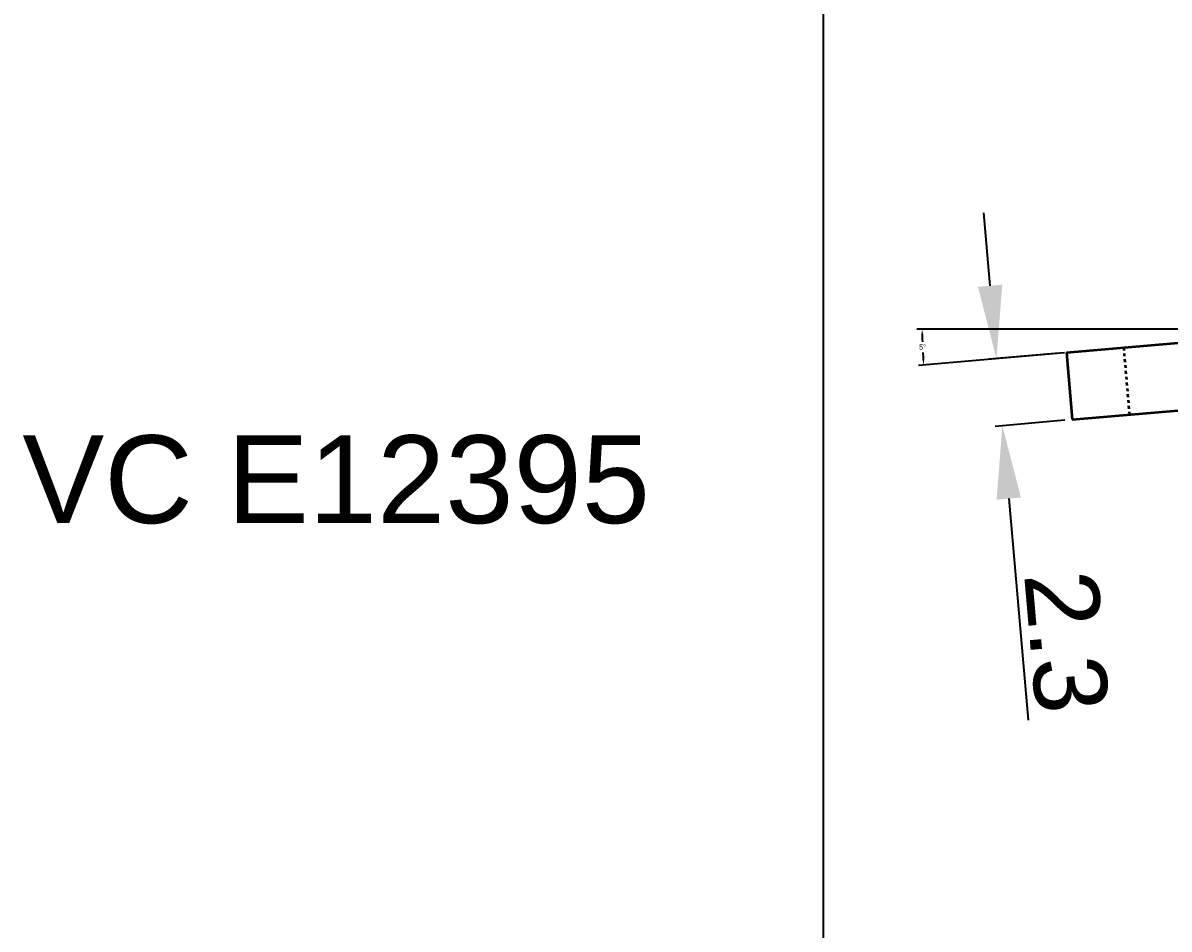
# Model space of a CAD drawing. Header units: millimetres. Extents: x 7018 to 13530, y 4187 to 5692.
# Drawn here: x 7058.38 to 7097.52, y 5137.25 to 5168.21 of the extents above; entities that cross this region are included whole.
import ezdxf

# ---------------------------------------------------------------- set-up
doc = ezdxf.new("R2010")
doc.units = ezdxf.units.MM
doc.linetypes.add('HIDDEN2', pattern=[0.1875, 0.125, -0.0625])
doc.layers.add('Dimension', color=3, linetype='Continuous')
doc.layers.add('标注', color=3, linetype='Continuous', lineweight=9)
doc.layers.add('虚线', color=1, linetype='HIDDEN2', lineweight=9)
doc.styles.get("Standard").update_dxf_attribs({"font": 'arial.ttf'})
doc.dimstyles.get("Standard").update_dxf_attribs({"dimtxt": 0.18, "dimasz": 0.18, "dimexe": 0.18, "dimexo": 0.0625, "dimgap": 0.09, "dimtad": 0, "dimtih": 1, "dimtoh": 1, "dimdec": 4, "dimzin": 0, "dimdsep": 46, "dimtxsty": 'Standard', "dimcen": 0.09, "dimadec": 0, "dimazin": 0, "dimtfac": 1, "dimtdec": 4, "dimtofl": 0, "dimtmove": 0, "dimatfit": 3, "dimfxl": 1, "dimtolj": 1, "dimtzin": 0, "dimarcsym": 0})
doc.dimstyles.new('Standard$0', dxfattribs={"dimtxt": 2.3, "dimasz": 2, "dimexe": 1, "dimexo": 1, "dimgap": 1, "dimtad": 1, "dimdec": 1, "dimzin": 0, "dimdsep": 46, "dimtxsty": 'Standard', "dimcen": 0, "dimclrd": 4, "dimclre": 4, "dimclrt": 4, "dimadec": 1, "dimazin": 0, "dimtfac": 1, "dimtdec": 1, "dimtofl": 0, "dimtmove": 0, "dimatfit": 0, "dimfxl": 1, "dimtfillclr": 256, "dimtolj": 1, "dimtzin": 0, "dimlwd": -1, "dimlwe": -1, "dimarcsym": 1})

# ---------------------------------------------------------------- blocks, each defined once
blk = doc.blocks.new('*D3052')
at = {"layer": 'Defpoints', "color": 0, "transparency": 16777216}
for p in [(7094.009, 5156.952), (7094.21, 5154.66), (7091.824, 5154.452)]:
    blk.add_point(p, dxfattribs=at)
at = {"layer": 'Dimension', "color": 3, "transparency": 16777216}
for p, q in [((7091.405, 5159.233), (7091.187, 5161.724)), ((7093.76, 5156.93), (7091.374, 5156.721)), ((7093.961, 5154.639), (7091.575, 5154.43)), ((7092.042, 5151.961), (7092.703, 5144.396))]:
    blk.add_line(p, q, dxfattribs=at)
for points in [[(7091.82, 5159.27), (7090.99, 5159.197), (7091.623, 5156.743)], [(7092.457, 5151.997), (7091.627, 5151.925), (7091.824, 5154.452)]]:
    blk.add_solid(points, dxfattribs=at)
at = {"layer": 'Dimension', "transparency": 16777216, "insert": (7094.003, 5147.066), "char_height": 2.5, "attachment_point": 5, "rotation": 275}
blk.add_mtext('\\A1;2.3', dxfattribs=at)
blk = doc.blocks.new('*D3053')
at = {"layer": 'Defpoints', "color": 0, "transparency": 16777216}
for p in [(7104.012, 5157.75), (7106.504, 5157.75), (7102.268, 5157.674), (7089.092, 5157.342), (7094.009, 5156.952)]:
    blk.add_point(p, dxfattribs=at)
at = {"layer": '标注', "color": 0, "lineweight": -2, "transparency": 16777216}
for p, q in [((7103.076, 5157.75), (7088.906, 5157.75)), ((7093.947, 5156.946), (7088.96, 5156.51))]:
    blk.add_line(p, q, dxfattribs=at)
for start, end in [(180.7339, 181.7593), (183.2411, 184.2661)]:
    blk.add_arc((7103.138, 5157.75), 14.053, start, end, dxfattribs=at)
at = {"layer": '标注', "color": 0, "transparency": 16777216}
for points in [[(7089.057, 5157.57), (7089.117, 5157.57), (7089.086, 5157.75)], [(7089.155, 5156.707), (7089.095, 5156.703), (7089.139, 5156.526)]]:
    blk.add_solid(points, dxfattribs=at)
at = {"layer": '标注', "color": 0, "lineweight": 35, "transparency": 16777216, "insert": (7089.099, 5157.137), "char_height": 0.18, "attachment_point": 5}
blk.add_mtext('\\A1;5°', dxfattribs=at)

msp = doc.modelspace()

# ---------------------------------------------------------------- linework, layer by layer
msp.add_line((7085.709, 5242.873), (7085.709, 4986.912))
at = {"lineweight": 35}
for p, q in [((7094.009, 5156.952), (7102.268, 5157.674)), ((7094.009, 5156.952), (7094.21, 5154.66)), ((7094.21, 5154.66), (7102.369, 5155.374))]:
    msp.add_line(p, q, dxfattribs=at)
at = {"layer": '虚线', "lineweight": 35, "ltscale": 0.05}
msp.add_line((7095.962, 5157.122), (7096.162, 5154.831), dxfattribs=at)

# ---------------------------------------------------------------- texts
at = {"insert": (7069.077, 5152.602), "char_height": 2.9997, "width": 34.34827, "attachment_point": 5}
msp.add_mtext('VC E12395', dxfattribs=at)

# ---------------------------------------------------------------- dimensions: what is measured, and where the dimension line sits
at = {"layer": 'Dimension'}
dim = msp.add_aligned_dim(p1=(7094.009, 5156.952), p2=(7094.21, 5154.66), distance=-2.395, dimstyle='Standard$0', override={"dimtxt": 2.5, "dimasz": 2.5, "dimexe": 0.25, "dimexo": 0.25, "dimgap": 0.25, "dimclrd": 3, "dimclre": 3, "dimclrt": 256, "dimadec": 2, "dimtdec": 2, "dimatfit": 3}, dxfattribs=at)
dim.commit()
dim.dimension.update_dxf_attribs({"geometry": '*D3052', "text_midpoint": (7094.003, 5147.066)})
at = {"layer": '标注', "lineweight": 35}
dim = msp.add_angular_dim_2l(base=(7089.092, 5157.342), line1=((7094.009, 5156.952), (7102.268, 5157.674)), line2=((7106.504, 5157.75), (7104.012, 5157.75)), dimstyle='Standard', override={"dimdec": 1, "dimazin": 2, "dimtp": 0.05, "dimtfac": 0.6, "dimtzin": 8}, dxfattribs=at)
dim.commit()
dim.dimension.update_dxf_attribs({"geometry": '*D3053', "text_midpoint": (7089.099, 5157.137)})

doc.saveas('drawing.dxf')
